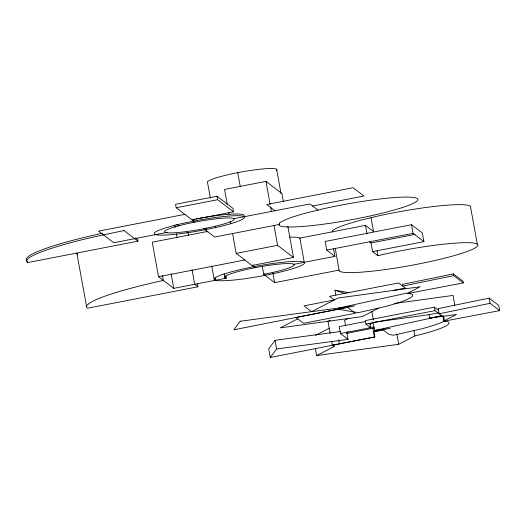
<?xml version="1.0" encoding="UTF-8"?>
<svg xmlns="http://www.w3.org/2000/svg" width="526" height="526" viewBox="0 0 526 526"><rect width="100%" height="100%" fill="white"/><g stroke="black" fill="none" stroke-linecap="round" stroke-linejoin="round"><path stroke-width="0.79" d="M332.327 232.071L332.386 230.861A70.734 8.127 -10.3 0 1 359.265 220.585L375.051 216.686A70.734 8.127 -10.3 0 1 470.402 206.205L477.312 244.228M335.286 248.318L339.198 271.054A70.734 8.127 -10.3 0 0 422.963 263.085A70.734 8.127 -10.3 0 0 474.754 243.282A70.734 8.127 -10.3 0 0 381.961 254.709L377.931 255.702L372.559 251.619L370.988 242.979L369.37 241.75M340.802 331.465L275.039 340.315L268.701 348.85L270.272 357.489L374.847 336.936L373.907 331.748L373.467 331.676L390.226 328.355L374.551 330.466L373.052 322.221M270.272 357.489L276.61 348.955L348.054 339.342L346.798 332.425L348.258 331.676M297.696 318.848L280.22 327.869L362.289 316.593L378.45 308.249M315.357 335.424L329.191 328.283M348.876 318.125L344.602 320.327L345.615 325.916M407.38 293.311L420.103 286.749L338.034 298.032L311.648 311.648L304.021 305.843L334.28 299.965L329.532 296.362L398.596 282.949L405.349 288.084L393.205 290.444M368.871 323.299L370.054 324.207L373.808 322.267L428.979 314.68L438.092 312.911M315.33 348.436L316.626 355.563L334.102 346.542L333.813 344.957M339.362 343.826L338.731 339.855M316.626 355.563L398.695 344.287L414.856 335.943L422.036 334.141A65.711 7.555 -10.3 0 0 446.449 321.36L443.786 321.005L442.846 315.824L443.556 315.916L444.496 321.103L499.7 310.61L498.76 305.428L489.167 298.13L438.211 308.611L439.151 313.792L490.107 303.311L499.7 310.61M443.786 321.005L456.509 314.443L429.61 318.138L428.979 314.68M102.346 233.261L95.594 234.741A113.169 13.005 -10.3 0 0 27.174 260.896M339.086 307.953L406.499 293.199L410.043 293.666A65.711 7.555 -10.3 0 1 385.63 306.448L358.173 312.707L338.008 309.17M374.551 330.466L441.965 315.705M463.294 282.916L462.979 281.193L453.386 273.895L402.429 284.375L402.745 286.105L453.701 275.624L463.294 282.916L408.091 293.409M124.031 230.552L95.91 236.47A113.169 13.005 -10.3 0 0 27.49 262.625L27.28 261.475M346.614 333.412L374.433 327.902M283.336 201.478L281.883 193.483L265.972 181.378L224.536 189.426L227.298 204.614M192.102 219.861L233.537 211.814L232.906 208.355L216.995 196.251L175.559 204.298L176.184 207.757L195.041 222.103M176.184 207.757L217.619 199.709L233.537 211.814M184.869 214.365L98.546 231.131L113.807 242.736L166.361 232.531M233.932 218.711L309.899 203.956L317.96 210.091M312.589 206.001L363.966 196.02L353.064 187.729L266.741 204.502L274.947 210.742M27.49 262.625L137.983 241.164L137.667 239.435L135.708 237.943M207.901 231.368L152.238 242.184L158.517 276.748L173.777 288.353L226.331 278.149L225.891 275.729M279.273 224.477L214.661 237.022L203.766 228.731M371.021 217.679L373.532 231.506L365.471 225.378L299.866 238.12L304.258 262.316M232.525 233.393L236.154 253.374L277.59 245.326L293.508 257.431L252.072 265.479M372.559 251.619L423.936 241.638L422.365 232.998L411.463 224.707L325.14 241.473L326.712 250.113L334.917 256.359L293.902 264.328A35.367 4.063 -10.3 0 0 255.011 267.714A35.367 4.063 -10.3 0 0 224.845 277.741L224.109 273.711M158.517 276.748L244.84 259.982M326.712 250.113L413.035 233.347L423.936 241.638M370.988 242.979L415.139 234.399M197.375 283.58L197.954 286.782L87.461 308.243A113.169 13.005 -10.3 0 1 155.88 282.087L163.376 280.443L162.501 275.617M262.27 266.294L263.73 274.348L274.631 282.64L339.237 270.094M328.737 320.847L330.341 320.531M438.52 310.34L434.371 307.184L365.314 320.597L365.938 324.055L370.685 327.659L340.427 333.537L339.171 326.626L365.445 321.517M365.938 324.055L435.002 310.636L441.761 315.778L429.61 318.138M373.907 331.748L383.184 329.953L389.043 334.404L393.639 335.213L421.096 328.954A65.711 7.555 -10.3 0 0 444.595 321.005M331.617 341.269L332.327 345.194L374.847 336.936M394.546 303.469L453.05 295.428L454.865 305.415M369.081 327.659L373.927 327.008M335.851 294.987L334.99 290.234L349.33 292.752M215.548 280.226L216.344 280.404A45.979 5.286 -10.3 0 0 292.351 268.799A45.979 5.286 -10.3 0 0 270.627 263.815A45.979 5.286 -10.3 0 0 215.548 280.226L215.154 277.82M224.845 277.741L226.331 278.149M334.99 290.234L345.207 293.613M236.154 253.374L255.011 267.714M340.427 333.537L348.054 339.342M176.802 224.523L178.702 225.97M186.947 232.242L188.216 233.202L188.65 235.602M332.327 345.194L334.102 346.542M123.814 230.388L137.983 241.164M197.954 286.782L194.686 284.296L192.056 269.825M489.167 298.13L490.107 303.311M453.386 273.895L453.701 275.624M434.371 307.184L435.002 310.636M411.463 224.707L413.035 233.347M413.916 330.755L414.856 335.943M396.821 333.984L398.695 344.287M377.05 250.863L377.931 255.702M365.471 225.378L367.023 233.932M371.836 311.379L373.388 319.933M372.842 328.217L374.413 336.857M370.054 324.207L370.685 327.659M333.491 248.502L334.917 256.359M327.935 320.998L330.196 333.445M287.84 226.259L293.508 257.431M276.63 169.273L281.015 193.43M265.972 181.378L270.18 204.561M270.62 206.955L271.488 211.754M273.961 225.338L277.59 245.326M272.876 272.961L274.631 282.64M264.749 273.73L265.038 275.341M275.039 340.315L276.61 348.955M237.739 172.66L240.224 186.349M253.414 265.111L253.703 266.721M244.294 216.699L243.979 214.97A45.979 5.286 -10.3 0 0 196.251 218.836M228.744 212.609L229.04 214.207M230.342 221.4L230.782 223.8M216.995 196.251L217.619 199.709M210.347 197.993L207.566 182.686A35.367 4.063 -10.3 0 1 242.282 171.811A35.367 4.063 -10.3 0 1 276.577 170.358M215.476 226.187L215.765 227.797M206.08 227.922L206.817 231.959M211.787 266.281L214.128 279.142M193.732 221.104L193.423 219.375A45.979 5.286 -10.3 0 1 194.837 219.105M174.698 224.97L175.132 227.344M176.282 233.682L176.999 237.64M171.16 273.961L173.777 288.353M86.586 306.671L76.849 253.098A113.169 13.005 -10.3 0 0 77.723 254.669M293.902 264.328A35.367 4.063 -10.3 0 1 263.73 274.348M289.839 237.167A45.979 5.286 -10.3 0 1 300.129 238.403M279.326 223.267L279.227 225.444A70.734 8.127 -10.3 0 0 362.993 217.468A70.734 8.127 -10.3 0 0 414.784 197.664A70.734 8.127 -10.3 0 0 321.991 209.092L306.204 212.991A70.734 8.127 -10.3 0 0 279.326 223.267M240.198 321.261L233.866 329.795L354.761 305.849L240.198 321.261M347.719 307.44L295.921 317.5L303.555 323.306L355.346 313.246L347.719 307.44M156.373 234.787L155.578 234.609A45.979 5.286 -10.3 0 1 210.656 218.198A45.979 5.286 -10.3 0 1 232.38 223.182A45.979 5.286 -10.3 0 1 156.373 234.787M167.176 232.755L164.875 232.124A35.367 4.063 -10.3 0 1 210.045 219.579A35.367 4.063 -10.3 0 1 224.937 223.649A35.367 4.063 -10.3 0 1 167.176 232.755"/></g></svg>
